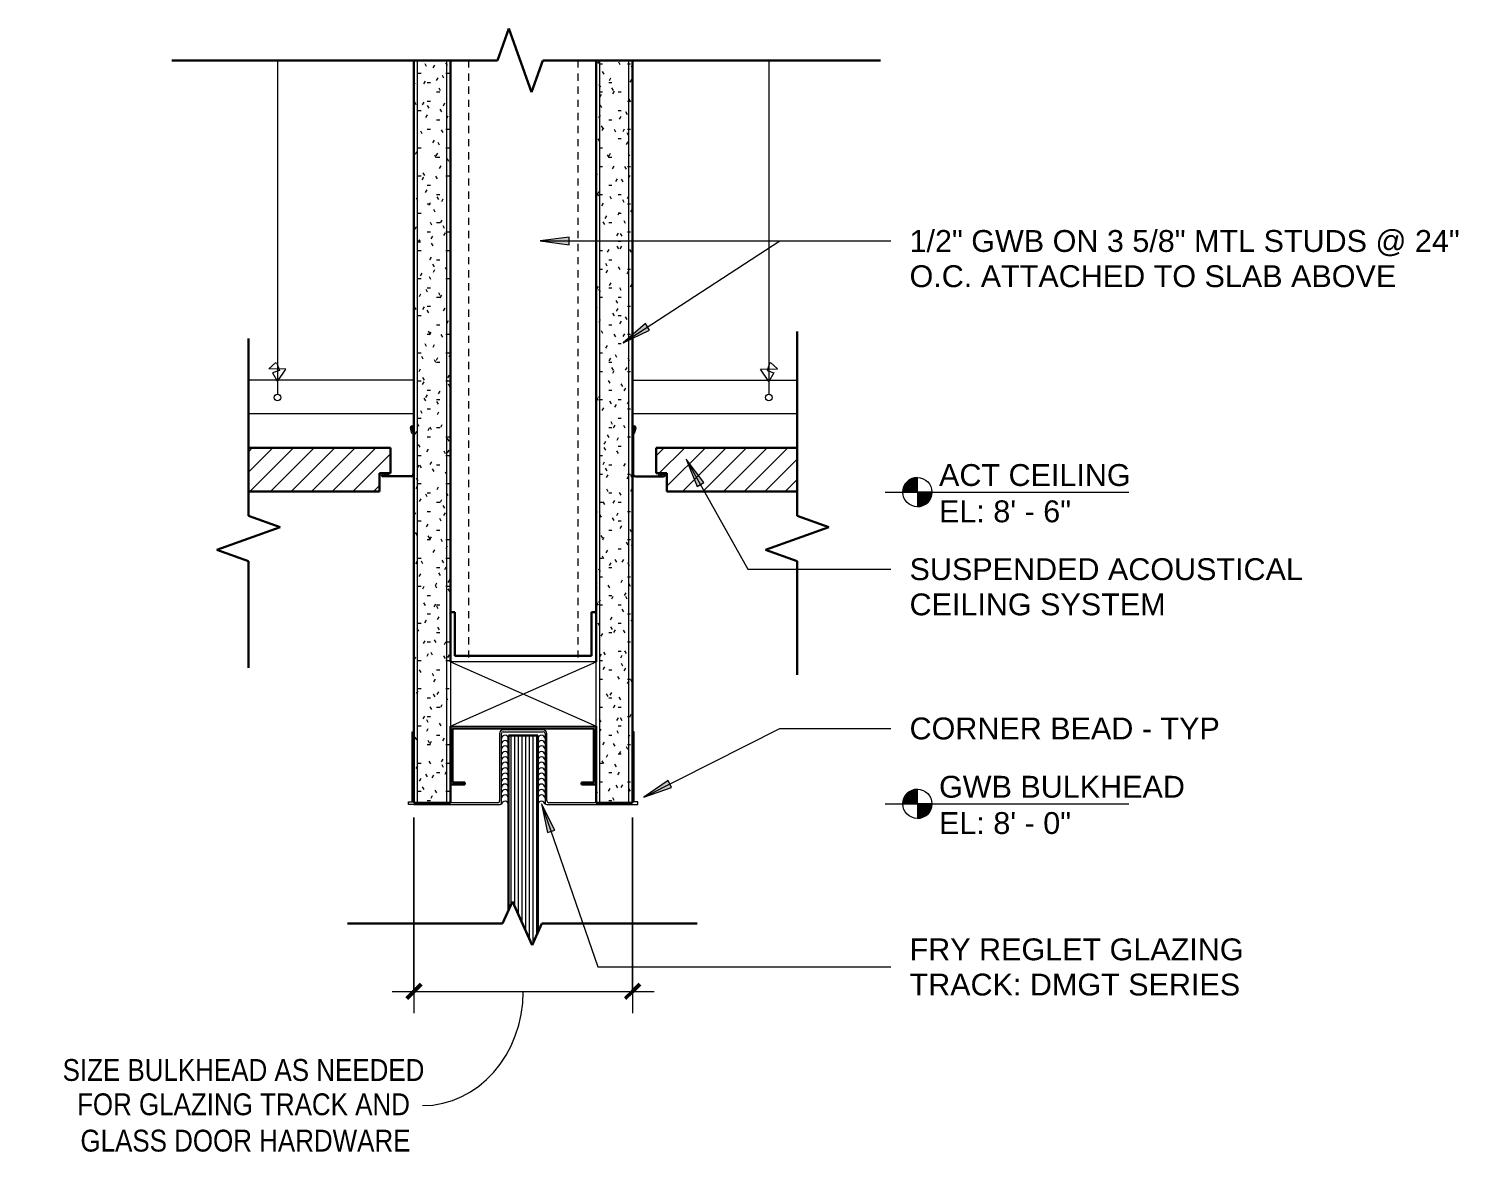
# Model space of a CAD drawing. Header units: inches. Extents: x 65 to 406, y 49 to 174.
# Drawn here: x 225.66 to 250.21, y 70.92 to 90.31 of the extents above; entities that cross this region are included whole.
import ezdxf

# ---------------------------------------------------------------- set-up
doc = ezdxf.new("R2010")
doc.units = ezdxf.units.IN
doc.header["$MEASUREMENT"] = 0
doc.linetypes.add('Hidden 1_8_', pattern=[0.1875, 0.125, -0.06249999999999999])
for name, color, linetype, lineweight in [('A-ANNO-DIMS', 211, 'Continuous', 9), ('A-ANNO-DIMS-4', 211, 'Continuous', 9), ('A-ANNO-NOTE', 131, 'Continuous', 20), ('A-DETL', 90, 'Continuous', 9), ('A-DETL-GENF', 92, 'Continuous', 9), ('A-DETL-HDLN', 90, 'Hidden 1_8_', 9), ('A-DETL-MEDM', 33, 'Continuous', 30), ('A-DETL-THIN', 151, 'Continuous', 9), ('G-ANNO-TEXT', 231, 'Continuous', 9)]:
    doc.layers.add(name, color=color, linetype=linetype, lineweight=lineweight)
doc.styles.add('Arial_2', font='arial.ttf', dxfattribs={"height": 0.3749999999999999})
doc.styles.add('Arial_3', font='arial.ttf', dxfattribs={"width": 0.85, "height": 0.3749999999999999})
doc.dimstyles.new('Linear_-_3_32__Arial__85_-_1_2__Tolerance_1', dxfattribs={"dimscale": 12, "dimtxt": 0.3825972749838638, "dimasz": 0.02083333333333333, "dimexe": 0.03125, "dimexo": 0.02083333333333334, "dimgap": 0.02083333333333333, "dimtad": 1, "dimdec": 1, "dimrnd": 0.5, "dimzin": 3, "dimdsep": 46, "dimlunit": 4, "dimtxsty": 'Arial_3', "dimblk1": 'OBLIQUE', "dimblk2": 'OBLIQUE', "dimsah": 1, "dimcen": 0.09, "dimdle": 0.03125, "dimazin": 0, "dimtfac": 1, "dimtdec": 4, "dimtix": 1, "dimtmove": 1, "dimatfit": 3, "dimfxl": 1, "dimtvp": 1, "dimfrac": 2, "dimtolj": 1, "dimtzin": 0, "dimarcsym": 2})
pattern_1 = [(45, (39.96925758999063, 0), (-0.1767766952966369, 0.1767766952966369), [])]

# ---------------------------------------------------------------- blocks, each defined once
blk = doc.blocks.new('Gypsum Wallboard-Section - 5_8_-2604290-Section Detail - Drywall Bulkhead 3 Copy 1')
at = {"layer": 'A-DETL-GENF'}
h = blk.add_hatch(dxfattribs=at)
h.set_pattern_fill('FP_13', color=256, style=0, pattern_type=2)
h.set_pattern_definition([(270, (-77.02, 192.934), (0.16, -0.64), [0.053, -0.427, 0.053, -0.427, -2.56]), (270, (-77.02, 192.934), (0.16, -0.64), [-0.96, 0.053, -0.907, 0.053, -0.427, -1.12]), (270, (-77.02, 192.934), (0.16, -0.64), [-2.4, 0.053, -0.267, 0.053, -0.747]), (29.99999999999999, (-76.94, 192.694), (0.4742562584220408, 0.4585640646055101), [0.053, -0.427, 0.053, -0.427, -2.56]), (29.99999999999999, (-76.94, 192.694), (0.4742562584220408, 0.4585640646055101), [-0.96, 0.053, -0.907, 0.053, -0.427, -1.12]), (29.99999999999999, (-76.94, 192.694), (0.4742562584220408, 0.4585640646055101), [-2.4, 0.053, -0.267, 0.053, -0.747]), (150, (-76.62, 192.614), (-0.6342562584220407, 0.1814359353944898), [0.053, -0.427, 0.053, -0.427, -2.56]), (150, (-76.62, 192.614), (-0.6342562584220407, 0.1814359353944898), [-0.96, 0.053, -0.907, 0.053, -0.427, -1.12]), (150, (-76.62, 192.614), (-0.6342562584220407, 0.1814359353944898), [-2.4, 0.053, -0.267, 0.053, -0.747])])
h.paths.add_polyline_path([(7.993605777301126e-14, 0.6249999999997938), (7.993605777301126e-14, -2.1316282072803e-13), (12.74128545500152, -2.1316282072803e-13), (12.74128545500152, 0.6249999999997938), (1.312500000000197, 0.6249999999997938)], flags=0)
for p, q in [((0, 0.5625000000000024), (12.74128545500143, 0.5625000000000024)), ((0, 0.06249999999999994), (12.74128545500143, 0.06249999999999994))]:
    blk.add_line(p, q, dxfattribs=at)
at = {"layer": 'A-DETL-MEDM'}
for p, q in [((12.74128545500143, 0.6250000000000027), (0, 0.6250000000000027)), ((0, 0.6250000000000027), (0, 0)), ((0, 0), (1.312500000000118, 0)), ((2.421193538610016, 0), (12.74128545500143, 0))]:
    blk.add_line(p, q, dxfattribs=at)
blk = doc.blocks.new('Gypsum Wallboard-Section - 5_8_-V2-Section Detail - Drywall Bulkhead 3 Copy 1')
at = {"layer": 'A-DETL-GENF'}
h = blk.add_hatch(dxfattribs=at)
h.set_pattern_fill('FP_14', color=256, style=0, pattern_type=2)
h.set_pattern_definition([(270, (-77.02, 196.059), (0.16, -0.64), [0.053, -0.427, 0.053, -0.427, -2.56]), (270, (-77.02, 196.059), (0.16, -0.64), [-0.96, 0.053, -0.907, 0.053, -0.427, -1.12]), (270, (-77.02, 196.059), (0.16, -0.64), [-2.4, 0.053, -0.267, 0.053, -0.747]), (29.99999999999999, (-76.94, 195.819), (0.4742562584220408, 0.4585640646055101), [0.053, -0.427, 0.053, -0.427, -2.56]), (29.99999999999999, (-76.94, 195.819), (0.4742562584220408, 0.4585640646055101), [-0.96, 0.053, -0.907, 0.053, -0.427, -1.12]), (29.99999999999999, (-76.94, 195.819), (0.4742562584220408, 0.4585640646055101), [-2.4, 0.053, -0.267, 0.053, -0.747]), (150, (-76.62, 195.739), (-0.6342562584220407, 0.1814359353944898), [0.053, -0.427, 0.053, -0.427, -2.56]), (150, (-76.62, 195.739), (-0.6342562584220407, 0.1814359353944898), [-0.96, 0.053, -0.907, 0.053, -0.427, -1.12]), (150, (-76.62, 195.739), (-0.6342562584220407, 0.1814359353944898), [-2.4, 0.053, -0.267, 0.053, -0.747])])
h.paths.add_polyline_path([(7.993605777301126e-14, 0.6249999999997938), (7.993605777301126e-14, -2.1316282072803e-13), (12.74128545500152, -2.1316282072803e-13), (12.74128545500152, 0.6249999999997938), (1.312500000000208, 0.6249999999997938)], flags=0)
for p, q in [((0, 0.5625000000000024), (12.74128545500143, 0.5625000000000024)), ((0, 0.06249999999999994), (12.74128545500143, 0.06249999999999994))]:
    blk.add_line(p, q, dxfattribs=at)
at = {"layer": 'A-DETL-MEDM'}
for p, q in [((1.312500000000128, 0.6250000000000027), (0, 0.6250000000000027)), ((0, 0.6250000000000027), (0, 0)), ((12.74128545500143, 0.6250000000000027), (2.42119353861003, 0.6250000000000027)), ((0, 0), (12.74128545500143, 0))]:
    blk.add_line(p, q, dxfattribs=at)
blk = doc.blocks.new('Break Line - Break Line-663875-Section Detail - Drywall Bulkhead 3 Copy 1')
at = {"layer": 'A-DETL-MEDM'}
for p, q in [((-0.3883276160697673, 1.80855330711438e-13), (-0.1941638080349061, 0.5446312328396554)), ((-0.1941638080349062, 0.5446312328396554), (0.1941638080349031, -0.5446312328392724)), ((-5.976408615844857, 1.80855330711438e-13), (-0.3883276160697675, 1.80855330711438e-13)), ((0.1941638080349031, -0.5446312328392724), (0.3883276160698086, 1.80855330711438e-13)), ((0.3883276160698086, 1.80855330711438e-13), (6.189086537253335, 1.80855330711438e-13))]:
    blk.add_line(p, q, dxfattribs=at)
blk = doc.blocks.new('Break Line - Break Line-664198-Section Detail - Drywall Bulkhead 3 Copy 1')
at = {"layer": 'A-DETL-MEDM'}
for p, q in [((-0.3883276160697673, 1.80855330711438e-13), (-0.1941638080349061, 0.5446312328396554)), ((-0.1941638080349061, 0.5446312328396554), (0.1941638080349032, -0.5446312328392724)), ((-2.217378659062535, 1.80855330711438e-13), (-0.3883276160697675, 1.80855330711438e-13)), ((0.1941638080349031, -0.5446312328392724), (0.3883276160698086, 1.80855330711438e-13)), ((0.3883276160698086, 1.80855330711438e-13), (3.432910154285813, 1.80855330711438e-13))]:
    blk.add_line(p, q, dxfattribs=at)
blk = doc.blocks.new('Break Line - Break Line-664675-Section Detail - Drywall Bulkhead 3 Copy 1')
at = {"layer": 'A-DETL-MEDM'}
for p, q in [((-0.3883276160697673, 1.80855330711438e-13), (-0.1941638080349061, 0.5446312328396554)), ((-0.1941638080349062, 0.5446312328396554), (0.1941638080349031, -0.5446312328392724)), ((-3.555527800852271, 1.80855330711438e-13), (-0.3883276160697675, 1.80855330711438e-13)), ((0.1941638080349031, -0.5446312328392724), (0.3883276160698086, 1.80855330711438e-13)), ((0.3883276160698086, 1.80855330711438e-13), (2.337037971789088, 1.80855330711438e-13))]:
    blk.add_line(p, q, dxfattribs=at)
blk = doc.blocks.new('Wood Blocking Section - BLOCKING-2604134-Section Detail - Drywall Bulkhead 3 Copy 1')
at = {"layer": 'A-DETL-GENF', "lineweight": 18}
for p, q in [((1.108693538609902, 2.499999999999742), (0, 2.499999999999742)), ((0, 2.499999999999742), (0, 0)), ((1.108693538609902, 0), (1.108693538609902, 2.499999999999742)), ((0, 0), (1.108693538609902, 0))]:
    blk.add_line(p, q, dxfattribs=at)
at = {"layer": 'A-DETL-GENF'}
for p, q in [((1.108693538609902, 2.499999999999742), (0, 0)), ((0, 2.499999999999742), (1.108693538609902, 0))]:
    blk.add_line(p, q, dxfattribs=at)
blk = doc.blocks.new('Break Line - Break Line-2599774-Section Detail - Drywall Bulkhead 3 Copy 1')
at = {"layer": 'A-DETL-MEDM'}
for p, q in [((-0.3381051638495471, 1.80855330711438e-13), (-0.1690525819247961, 0.3750000000001861)), ((-0.169052581924796, 0.3750000000001861), (0.169052581924793, -0.3749999999998031)), ((-2.99999999999998, 1.80855330711438e-13), (-0.338105163849547, 1.80855330711438e-13)), ((0.169052581924793, -0.3749999999998032), (0.3381051638495886, 1.80855330711438e-13)), ((0.3381051638495886, 1.80855330711438e-13), (3.000000000000018, 1.80855330711438e-13))]:
    blk.add_line(p, q, dxfattribs=at)
blk = doc.blocks.new('FORM Elevation Symbol - Default-654938-Section Detail - Drywall Bulkhead 3 Copy 1')
at = {"layer": 'A-ANNO-NOTE', "lineweight": 9}
h = blk.add_hatch(color=256, dxfattribs=at)
edge = h.paths.add_edge_path(flags=0)
edge.add_line((0.06228824751588267, -1.7167258113785e-19), (-0.0002117524841174084, 2.019428190207925e-16))
edge.add_arc((0.06228824751588276, 1.196959198423997e-16), 0.06250000000000012, 90.00000000000028, 180.0000000000003, ccw=False)
edge.add_line((0.06228824751588278, 0.06250000000000029), (0.06228824751588267, 0))
h = blk.add_hatch(color=256, dxfattribs=at)
edge = h.paths.add_edge_path(flags=0)
edge.add_arc((0.06228824751588245, -5.818472602597125e-16), 0.06250000000000006, -89.99999999999937, 7.958078640513122e-13, ccw=False)
edge.add_line((0.06228824751588317, -0.06250000000000068), (0.06228824751588328, 0))
edge.add_line((0.06228824751588328, 2.587522633013546e-21), (0.1247882475158825, -2.019428190207919e-16))
at = {"layer": 'A-ANNO-NOTE'}
for p, q in [((0.06228824751588267, 0), (0.06228824751588278, 0.06250000000000029)), ((-0.07662312999484315, 2.200828220587822e-16), (0.9695718919529006, -2.93551736688739e-17)), ((-0.0002117524841174084, 2.019428190207925e-16), (0.06228824751588267, -1.7167258113785e-19)), ((0.1247882475158825, -2.019428190207919e-16), (0.06228824751588328, 2.587522633013546e-21)), ((0.06228824751588328, 0), (0.06228824751588317, -0.06250000000000068))]:
    blk.add_line(p, q, dxfattribs=at)
blk.add_circle((0.06228824751588267, 0), 0.06250000000000014, dxfattribs=at)
for centre, radius, start, end in [((0.06228824751588276, 1.196959198423997e-16), 0.06250000000000012, 89.99999999999994, 180), ((0.06228824751588245, -5.818472602597125e-16), 0.06250000000000006, 270.0000000000002, 4.007498898644031e-13)]:
    blk.add_arc(centre, radius, start, end, dxfattribs=at)
blk = doc.blocks.new('DIMBLOCK15-Section Detail - Drywall Bulkhead 3 Copy 1')
at = {"layer": 'A-ANNO-DIMS-4'}
for p, q in [((232.2782592137562, 76.77046721157463), (232.2782592137562, 73.40986535382139)), ((232.2782592137562, 73.78486535382139), (232.2782592137562, 76.77046721157463)), ((236.0282592137559, 76.77046721157463), (236.0282592137559, 73.40986535382139)), ((236.0282592137559, 73.78486535382139), (236.0282592137559, 76.77046721157463)), ((231.9032592137563, 73.78486535382139), (236.4032592137559, 73.78486535382139))]:
    blk.add_line(p, q, dxfattribs=at)
at = {"layer": 'A-ANNO-DIMS-4', "lineweight": 50}
for p, q in [((232.2782592137562, 73.78486535382139), (232.4032592137563, 73.9098653538214)), ((236.0282592137559, 73.78486535382139), (236.1532592137559, 73.9098653538214)), ((232.2782592137562, 73.78486535382139), (232.1532592137562, 73.65986535382139)), ((236.0282592137559, 73.78486535382139), (235.9032592137559, 73.65986535382139))]:
    blk.add_line(p, q, dxfattribs=at)
at = {"layer": 'A-ANNO-DIMS-4'}
blk.add_ellipse((232.4257104132345, 73.78486535382139), major_axis=(0, 1.960905058291473), ratio=0.8809956367937681, start_param=3.141592653589789, end_param=4.712388980384685, dxfattribs=at)
at = {"layer": 'A-ANNO-DIMS-4', "color": 0, "char_height": 0.3749999999999999, "line_spacing_factor": 0.9417779076525877, "style": 'Arial_3'}
for s, insert, width, attachment_point in [('SIZE BULKHEAD AS NEEDED\\PFOR GLAZING TRACK AND', (229.3515832013742, 72.62276035397358), 7.377905308464848, 2), ('GLASS DOOR HARDWARE', (226.5527369820691, 71.41022129787088), 6.717230926332082, 1)]:
    blk.add_mtext(s, dxfattribs=dict(at, insert=insert, width=width, attachment_point=attachment_point))
blk = doc.blocks.new('_Oblique')
at = {"color": 0, "linetype": 'ByBlock', "lineweight": -2}
blk.add_line((-0.5, -0.5), (0.5, 0.5), dxfattribs=at)

msp = doc.modelspace()

# ---------------------------------------------------------------- hatches: boundary and pattern name
at = {"layer": 'A-DETL-GENF'}
h = msp.add_hatch(dxfattribs=at)
h.set_pattern_fill('FP_9', style=0, pattern_type=2)
h.set_pattern_definition(pattern_1)
h.paths.add_polyline_path([(231.685589329237, 82.36421729157468), (231.685589329237, 82.67621729157459), (231.873089329237, 82.67621729157459), (231.873089329237, 83.11421729157469), (229.451880513852, 83.11421729157469), (229.451880513852, 82.36421729157468)], flags=0)
h = msp.add_hatch(dxfattribs=at)
h.set_pattern_fill('FP_9', style=0, pattern_type=2)
h.set_pattern_definition(pattern_1)
h.paths.add_polyline_path([(236.6209290982758, 82.36421729157468), (238.8546379136609, 82.36421729157468), (238.8546379136609, 83.11421729157469), (236.4334290982758, 83.11421729157469), (236.4334290982758, 82.67621729157459), (236.6209290982758, 82.67621729157459)], flags=0)
h = msp.add_hatch(dxfattribs=at)
h.set_pattern_fill('FP_12', style=0, pattern_type=2)
h.set_pattern_definition([(90, (39.96925758999063, 0), (-0.063, 3.857637417314163e-18), [])])
h.paths.add_polyline_path([(234.3060368954267, 74.57667604785632), (234.4032592137564, 74.7923389437349), (234.4032592137564, 78.17671721157484), (233.9032592137564, 78.17671721157484), (233.9032592137564, 75.18321657562203), (233.9679317315772, 75.32667604785631), (234.1369843135019, 74.95167604785634)], flags=0)
at = {"layer": 'G-ANNO-TEXT'}
for points in [[(234.4437957145211, 86.66171685455785), (234.9437957145211, 86.59589060576415), (234.9437957145211, 86.72754310335155)], [(235.867834312608, 84.91618540584906), (236.3230877540709, 85.13315867394091), (236.2514185551636, 85.24359375011237)], [(236.9530274395258, 82.91986714027607), (237.13935588699, 82.45123636376238), (237.2542974691868, 82.51542992109573)], [(236.2250064946047, 77.11582919688328), (236.7008490487119, 77.28288295688577), (236.6413984122196, 77.40034785352155)], [(234.4683105958385, 77.00196157915467), (234.5694712431626, 76.5078971921936), (234.6938975505454, 76.55091433008165)]]:
    msp.add_hatch(color=7, dxfattribs=at).paths.add_polyline_path(points, flags=0)

# ---------------------------------------------------------------- linework, layer by layer
at = {"layer": 'A-DETL', "lineweight": 18}
for p, q in [((232.2421137131917, 83.36028263811008), (232.2168449481074, 83.45792441491112)), ((232.2350352022211, 83.45825532305716), (232.2600717977564, 83.36351275819479)), ((232.2600717977564, 83.45898025047119), (232.2600717977564, 82.66497915403565)), ((236.046446549756, 83.45898025047119), (236.046446549756, 82.66497915403565)), ((236.0714831452912, 83.45825532305716), (236.046446549756, 83.36351275819479)), ((236.0644046343207, 83.36028263811008), (236.0896733994049, 83.45792441491112)), ((232.2279763577565, 82.61469629803547), (231.7426941266026, 82.61469629803547)), ((231.8411551907014, 82.6328837140355), (231.7456688170163, 82.658116867904)), ((231.7459997251635, 82.67630712201762), (231.8436415019644, 82.6510383569333)), ((232.2279763577565, 82.6328837140355), (231.7463634234632, 82.6328837140355)), ((236.0785419897559, 82.6328837140355), (236.5601549240491, 82.6328837140355)), ((236.0785419897559, 82.61469629803547), (236.5638242209097, 82.61469629803547)), ((236.5605186223489, 82.67630712201763), (236.462876845548, 82.6510383569333)), ((236.4653631568109, 82.6328837140355), (236.5608495304961, 82.658116867904)), ((232.2470092137562, 78.23921721157474), (232.2782592137562, 78.23921721157474)), ((232.2470092137562, 77.03609221157464), (232.2470092137562, 78.23921721157474)), ((233.747009213756, 78.20796721157475), (233.747009213756, 77.05171721157475)), ((233.7782592137562, 77.02046721157532), (233.7782592137562, 78.20796721157475)), ((234.4970092137564, 78.27046721157475), (233.809509213756, 78.27046721157475)), ((233.809509213756, 78.23921721157474), (234.4970092137564, 78.23921721157474)), ((234.5282592137565, 78.20796721157475), (234.5282592137565, 77.02046721157532)), ((234.5595092137562, 77.05171721157463), (234.5595092137562, 78.20796721157475)), ((236.059509213756, 78.23921721157474), (236.028259213756, 78.23921721157474)), ((236.059509213756, 77.03609221157464), (236.059509213756, 78.23921721157474)), ((232.184509213756, 77.03609221157464), (232.2470092137562, 77.03609221157464)), ((232.184509213756, 76.98921721157464), (232.184509213756, 77.03609221157464)), ((232.2782592137562, 76.98921721157464), (232.184509213756, 76.98921721157464)), ((233.7157592137559, 77.02046721157487), (232.2782592137562, 77.02046721157487)), ((232.2782592137562, 76.98921721157362), (233.7470092137562, 76.98921721157362)), ((234.5595092137562, 76.9892172115751), (236.028259213756, 76.9892172115751)), ((236.028259213756, 77.02046721157487), (234.5907592137562, 77.02046721157487)), ((236.028259213756, 76.98921721157464), (236.1220092137562, 76.98921721157464)), ((236.1220092137562, 77.03609221157464), (236.059509213756, 77.03609221157464)), ((236.1220092137562, 76.98921721157464), (236.1220092137562, 77.03609221157464))]:
    msp.add_line(p, q, dxfattribs=at)
for centre, radius, start, end in [((232.2475430049565, 83.45898025047119), 0.03071620879995673, 358.8620516774675, 181.9698668312426), ((232.2475430049565, 83.45898025047119), 0.0125287927999436, 0, 183.3170388253685), ((236.0589753425558, 83.45898025047119), 0.03071620879998025, 358.0301331689158, 181.1379483225327), ((236.0589753425558, 83.45898025047119), 0.0125287927999436, 356.6829611746308, 180), ((231.7449438896033, 82.64560906516849), 0.03071620879996602, 88.03013316859904, 271.1379483224787), ((231.7449438896033, 82.64560906516849), 0.01252879279995824, 86.68296117945147, 270.01732974856), ((232.2279763577565, 82.66497915403565), 0.03209544000000619, 269.9999999999996, 0), ((232.2279763577565, 82.66497915403565), 0.05028285599999549, 269.9999999999996, 0), ((236.0785419897559, 82.66497915403565), 0.05028285599999549, 180, 269.9999999999996), ((236.0785419897559, 82.66497915403565), 0.03209544000000619, 180, 269.9999999999996), ((236.561574457909, 82.64560906516849), 0.030716208799995, 268.8620516774686, 91.96986683134521), ((236.561574457909, 82.64560906516849), 0.01252879279994403, 269.9826702515043, 93.31703882061375), ((233.809509213756, 78.20796721157475), 0.0625, 90, 180), ((233.809509213756, 78.20796721157475), 0.03124999999997158, 90, 180), ((234.4970092137564, 78.20796721157475), 0.0625, 0, 90), ((234.4970092137564, 78.20796721157475), 0.03125000000002842, 0, 90), ((233.7157592137559, 77.05171721157475), 0.03124999999988631, 269.9999999999996, 0), ((233.7470092137562, 77.02046721157532), 0.03125000000022737, 269.9999999999996, 0), ((234.5595092137562, 77.02046721157532), 0.03125000000022737, 180, 269.9999999999996), ((234.5907592137562, 77.05171721157463), 0.03125000000002842, 180, 269.9999999999996)]:
    msp.add_arc(centre, radius, start, end, dxfattribs=at)
at = {"layer": 'A-DETL-HDLN'}
for p, q in [((233.2135292324057, 89.76175266657614), (233.2135292324057, 79.44166075018467)), ((235.0907592137558, 89.76175266657614), (235.0907592137558, 79.44166075018467))]:
    msp.add_line(p, q, dxfattribs=at)
at = {"layer": 'A-DETL-MEDM'}
for p, q in [((231.8730893292368, 83.11421729157459), (229.4518805138518, 83.11421729157459)), ((231.8730893292368, 82.67621729157449), (231.8730893292368, 83.11421729157459)), ((236.4334290982756, 83.11421729157459), (236.4334290982756, 82.67621729157449)), ((238.8546379136606, 83.11421729157459), (236.4334290982756, 83.11421729157459)), ((231.6855893292368, 82.36421729157459), (231.6855893292368, 82.67621729157449)), ((231.6855893292368, 82.67621729157449), (231.8730893292368, 82.67621729157449)), ((236.4334290982756, 82.67621729157449), (236.6209290982756, 82.67621729157449)), ((236.6209290982756, 82.67621729157449), (236.6209290982756, 82.36421729157459)), ((229.4518805138518, 82.36421729157459), (231.6855893292368, 82.36421729157459)), ((236.6209290982756, 82.36421729157459), (238.8546379136606, 82.36421729157459)), ((232.9032592137562, 80.28981102508777), (232.9788530578383, 80.28981102508777)), ((232.9788530578383, 80.28981102508777), (232.9788530578383, 79.54320774372712)), ((235.3254354683233, 80.28981102508777), (235.403259213756, 80.28981102508777)), ((235.3254354683233, 79.54320774372712), (235.3254354683233, 80.28981102508777)), ((232.9788530578383, 79.54320774372712), (235.3254354683233, 79.54320774372712)), ((232.9032592137562, 77.368138185542), (232.9032592137562, 78.30288531642009)), ((232.9384285877236, 78.29769423279556), (235.368098743333, 78.29769423279556)), ((232.9384285877236, 77.36812672300317), (232.9384285877236, 78.29769423279556)), ((235.368098743333, 78.29769423279556), (235.368098743333, 77.36809249940417)), ((235.4032592137562, 78.29842135371922), (235.4032592137562, 77.36809249940421)), ((234.4032592137562, 78.17671721157475), (233.9032592137562, 78.17671721157475)), ((233.9032592137562, 78.17671721157475), (233.9032592137562, 75.18321657562194)), ((234.4032592137562, 74.79233894373483), (234.4032592137562, 78.17671721157475)), ((233.1532592137562, 77.36812672300317), (232.9384285877236, 77.36812672300317)), ((232.9384285877236, 77.33296881157463), (233.1532592137562, 77.33296881157463)), ((233.1532592137562, 77.36812672300317), (233.1532592137562, 77.33296881157463)), ((235.368098743333, 77.36809249940417), (235.1532592137562, 77.36809249940417)), ((235.1532592137562, 77.36809249940417), (235.1532592137562, 77.33296881157463)), ((235.1532592137562, 77.33296881157463), (235.3681355259266, 77.33296881157463))]:
    msp.add_line(p, q, dxfattribs=at)
for centre, radius, start, end in [((232.9333411089108, 78.30288531642009), 0.03008189515466597, 90, 180), ((235.3687133559007, 78.29842135371922), 0.03454585785553377, 0, 90), ((232.9384285877236, 77.368138185542), 0.03516937396736353, 180, 269.9999999999996), ((235.3681355259266, 77.36809249940421), 0.03512368782955377, 269.9999999999996, 0)]:
    msp.add_arc(centre, radius, start, end, dxfattribs=at)
at = {"layer": 'A-DETL-THIN'}
for p, q in [((229.9369418486094, 89.76175266657614), (229.9369418486094, 84.57361007547317)), ((238.369576498903, 89.76175266657614), (238.369576498903, 84.57361007547323)), ((229.7864038773529, 84.46801052411374), (229.905721576768, 84.57361007547317)), ((230.0779828067529, 84.46013617689945), (229.7864038773529, 84.46801052411374)), ((229.9676556706737, 84.43651284932261), (229.8494477458247, 84.3971408273172)), ((229.9169499609939, 84.57361007547317), (229.9676556706737, 84.43651284932261)), ((229.9361334922691, 84.24752680057563), (230.0779828067529, 84.46013617689945)), ((229.9369418486094, 84.57361007547317), (229.9369418486094, 84.0340029830381)), ((238.2285355407595, 84.46013617689945), (238.5201144701594, 84.46801052411374)), ((238.3703848552433, 84.24752680057563), (238.2285355407595, 84.46013617689945)), ((238.3895683865184, 84.57361007547323), (238.3388626768386, 84.43651284932261)), ((238.3388626768386, 84.43651284932261), (238.4570706016876, 84.3971408273172)), ((238.369576498903, 84.57361007547323), (238.369576498903, 84.0340029830381)), ((238.5201144701594, 84.46801052411374), (238.4007967707444, 84.57361007547323)), ((232.2782592137563, 84.27431685798487), (229.4518805138518, 84.27431685798489)), ((229.8494477458247, 84.3971408273172), (229.9361334922691, 84.24752680057563)), ((236.0282592137559, 84.27431685798487), (238.8546378336606, 84.27431685798487)), ((238.4570706016876, 84.3971408273172), (238.3703848552433, 84.24752680057563)), ((232.2782592137564, 83.69389279696483), (229.4518805138518, 83.69389279696485)), ((238.8546378336606, 83.69389279696483), (236.0282592137559, 83.69389279696485))]:
    msp.add_line(p, q, dxfattribs=at)
for centre, radius in [((229.9369418486094, 83.97723101476853), 0.05677196826957243), ((238.369576498903, 83.97723101476853), 0.05677196826960085)]:
    msp.add_circle(centre, radius, dxfattribs=at)
for centre, radius, start, end in [((233.8407592137569, 78.11926405191909), 0.06288187549666226, 6.317653662209747, 173.6823463417254), ((233.8407592137567, 78.02588672975409), 0.06288187549663402, 6.317653662212597, 173.6823463397693), ((234.4657592137569, 78.11926405191966), 0.06288187549617204, 6.317653663603541, 173.6823463384398), ((234.4657592137567, 78.02588672975466), 0.06288187549616023, 6.317653661832202, 173.6823463384438), ((233.8407592137567, 77.9325094075891), 0.06288187549663402, 6.317653662212597, 173.6823463397693), ((233.8407592137564, 77.8391320854241), 0.06288187549663402, 6.317653662212597, 173.6823463380091), ((233.8407592137562, 77.7457547632591), 0.06288187549666226, 6.317653662209747, 173.6823463360586), ((234.4657592137567, 77.93250940758966), 0.06288187549616023, 6.317653661832202, 173.6823463384438), ((234.4657592137564, 77.83913208542467), 0.06288187549616114, 6.317653659721648, 173.6823463384438), ((234.4657592137562, 77.74575476325967), 0.06288187549617447, 6.317653657962679, 173.6823463384397), ((233.840759213756, 77.6523774410941), 0.06288187549663402, 6.317653662212597, 173.6823463341283), ((233.8407592137557, 77.5590001189291), 0.06288187549663402, 6.317653662212597, 173.6823463323552), ((234.465759213756, 77.65237744109467), 0.06288187549616266, 6.317653656191342, 173.6823463384436), ((234.4657592137557, 77.55900011892967), 0.06288187549615731, 6.317653654067449, 173.6823463384441), ((233.8407592137555, 77.46562279676411), 0.06288187549666226, 6.317653662209747, 173.6823463304176), ((233.8407592137553, 77.37224547459911), 0.06288187549663402, 6.317653662212597, 173.6823463284744), ((233.8407592137551, 77.27886815243411), 0.06288187549663402, 6.317653662212597, 173.6823463267141), ((234.4657592137555, 77.46562279676468), 0.06288187549617064, 6.317653652308479, 173.68234633844), ((234.4657592137553, 77.37224547459968), 0.06288187549615884, 6.317653650537144, 173.6823463384439), ((234.4657592137551, 77.27886815243468), 0.06288187549615976, 6.317653648426586, 173.6823463384439), ((233.8407592137567, 77.18549083026912), 0.06288187549663402, 6.317653662212597, 173.6823463397693), ((233.8407592137567, 77.09211350810412), 0.06288187549663402, 6.317653662212597, 173.6823463397693), ((234.4657592137567, 77.18549083026969), 0.06288187549616023, 6.317653661832202, 173.6823463384438), ((234.4657592137567, 77.09211350810469), 0.06288187549616023, 6.317653661832202, 173.6823463384438), ((233.8407592137567, 76.98560573743882), 0.06288187549663402, 6.317653662212597, 173.6823463380376), ((234.4657592137567, 76.98560573743939), 0.06288187549615398, 6.317653661793439, 173.6823463384439)]:
    msp.add_arc(centre, radius, start, end, dxfattribs=at)
at = {"layer": 'G-ANNO-TEXT', "color": 7}
for p, q in [((234.9437957145211, 86.72754310335155), (234.4437957145211, 86.66171685455785)), ((234.4437957145211, 86.66171685455785), (234.9437957145211, 86.59589060576415)), ((234.4437957145211, 86.66171685455785), (240.4651854744839, 86.66171685455785)), ((234.9437957145211, 86.59589060576415), (234.9437957145211, 86.72754310335155)), ((235.867834312608, 84.91618540584906), (238.557523906424, 86.66171685455785)), ((238.557523906424, 86.66171685455785), (240.4651854744839, 86.66171685455785)), ((236.2514185551636, 85.24359375011237), (235.867834312608, 84.91618540584906)), ((236.3230877540709, 85.13315867394091), (236.2514185551636, 85.24359375011237)), ((235.867834312608, 84.91618540584906), (236.3230877540709, 85.13315867394091)), ((236.9530274395258, 82.91986714027607), (237.13935588699, 82.45123636376238)), ((237.2542974691868, 82.51542992109573), (236.9530274395258, 82.91986714027607)), ((236.9530274395258, 82.91986714027607), (238.0088586397017, 81.02935174087706)), ((237.13935588699, 82.45123636376238), (237.2542974691868, 82.51542992109573)), ((238.0088586397017, 81.02935174087706), (240.4651854744839, 81.02935174087706)), ((236.2250064946047, 77.11582919688328), (238.557523906424, 78.29634906906321)), ((238.557523906424, 78.29634906906321), (240.4651854744839, 78.29634906906321)), ((236.6413984122196, 77.40034785352155), (236.2250064946047, 77.11582919688328)), ((236.7008490487119, 77.28288295688577), (236.6413984122196, 77.40034785352155)), ((236.2250064946047, 77.11582919688328), (236.7008490487119, 77.28288295688577)), ((234.4683105958385, 77.00196157915467), (234.5694712431626, 76.5078971921936)), ((234.6938975505454, 76.55091433008165), (234.4683105958385, 77.00196157915467)), ((234.4683105958385, 77.00196157915467), (235.4357777736246, 74.20357994904268)), ((234.5694712431626, 76.5078971921936), (234.6938975505454, 76.55091433008165)), ((235.4357777736246, 74.20357994904268), (240.4651854744839, 74.20357994904268))]:
    msp.add_line(p, q, dxfattribs=at)

# ---------------------------------------------------------------- block references
at = {"layer": 'A-ANNO-NOTE', "xscale": 4, "yscale": 4, "zscale": 4}
for p in [(240.6705568474436, 82.3523117725165), (240.6705568474436, 77.002990544597)]:
    msp.add_blockref('FORM Elevation Symbol - Default-654938-Section Detail - Drywall Bulkhead 3 Copy 1', p, dxfattribs=at)
at = {"layer": 'A-DETL-GENF'}
msp.add_blockref('Break Line - Break Line-663875-Section Detail - Drywall Bulkhead 3 Copy 1', (234.0989734362362, 89.7617526665759), dxfattribs=at)
for name, p, rotation in [('Gypsum Wallboard-Section - 5_8_-2604290-Section Detail - Drywall Bulkhead 3 Copy 1', (232.9032592137562, 77.02046721157464), 90), ('Gypsum Wallboard-Section - 5_8_-V2-Section Detail - Drywall Bulkhead 3 Copy 1', (236.0282592137559, 77.02046721157463), 90), ('Break Line - Break Line-664198-Section Detail - Drywall Bulkhead 3 Copy 1', (229.4369418486095, 81.5555668579849), 89.99999999999987), ('Break Line - Break Line-664675-Section Detail - Drywall Bulkhead 3 Copy 1', (238.8546379136604, 81.55556685798491), 269.9999999999999), ('Wood Blocking Section - BLOCKING-2604134-Section Detail - Drywall Bulkhead 3 Copy 1', (235.4032592137559, 78.33296721157475), 89.99999999999997), ('Break Line - Break Line-2599774-Section Detail - Drywall Bulkhead 3 Copy 1', (234.1369843135017, 74.95167604785642), 180)]:
    msp.add_blockref(name, p, dxfattribs=dict(at, rotation=rotation))

# ---------------------------------------------------------------- texts
at = {"layer": 'A-ANNO-NOTE', "lineweight": 9, "char_height": 0.3749999999999999, "attachment_point": 1, "style": 'Arial_2'}
for s, insert, width in [('ACT CEILING', (241.2915125661948, 82.83267915562824), 4.014749999999998), ('EL: 8\' - 6"', (241.2915125661948, 82.20975267197505), 2.764874999999998), ('GWB BULKHEAD', (241.2915125661948, 77.48335792770874), 5.214124999999997), ('EL: 8\' - 0"', (241.2915125661948, 76.86043144405555), 2.764874999999998)]:
    msp.add_mtext(s, dxfattribs=dict(at, insert=insert, width=width))
at = {"layer": 'G-ANNO-TEXT', "color": 7, "char_height": 0.3749999999999999, "attachment_point": 1, "style": 'Arial_2'}
for s, insert, width in [('1/2" GWB ON 3 5/8" MTL STUDS @ 24" ', (240.7851854744839, 86.84921685455785), 11.64025), ('O.C. ATTACHED TO SLAB ABOVE', (240.7851854744839, 86.2450501878912), 10.264125), ('SUSPENDED ACOUSTICAL ', (240.7851854744839, 81.21685174087706), 8.471374999999998), ('CEILING SYSTEM', (240.7851854744839, 80.61268507421039), 5.365624999999999), ('CORNER BEAD - TYP', (240.7851854744839, 78.48384906906321), 6.539749999999999), ('FRY REGLET GLAZING ', (240.7851854744839, 74.69293362358337), 7.196249999999999), ('TRACK: DMGT SERIES', (240.7851854744839, 74.0887669569167), 6.968999999999999)]:
    msp.add_mtext(s, dxfattribs=dict(at, insert=insert, width=width))

# ---------------------------------------------------------------- dimensions: what is measured, and where the dimension line sits
at = {"layer": 'A-ANNO-DIMS'}
dim = msp.add_linear_dim(base=(236.0282592137559, 73.78486535382139), p1=(232.2782592137562, 77.02046721157463), p2=(236.0282592137559, 77.02046721157463), text='SIZE BULKHEAD AS NEEDED\\PFOR GLAZING TRACK AND\\XGLASS DOOR HARDWARE', dimstyle='Linear_-_3_32__Arial__85_-_1_2__Tolerance_1', override={"dimpost": '<>', "dimfxl": 3.749999999999716}, dxfattribs=at)
dim.commit()
dim.dimension.update_dxf_attribs({"geometry": 'DIMBLOCK15-Section Detail - Drywall Bulkhead 3 Copy 1', "text_midpoint": (229.3515832013742, 71.5341491616907), "dimtype": 160})

doc.saveas('drawing.dxf')
